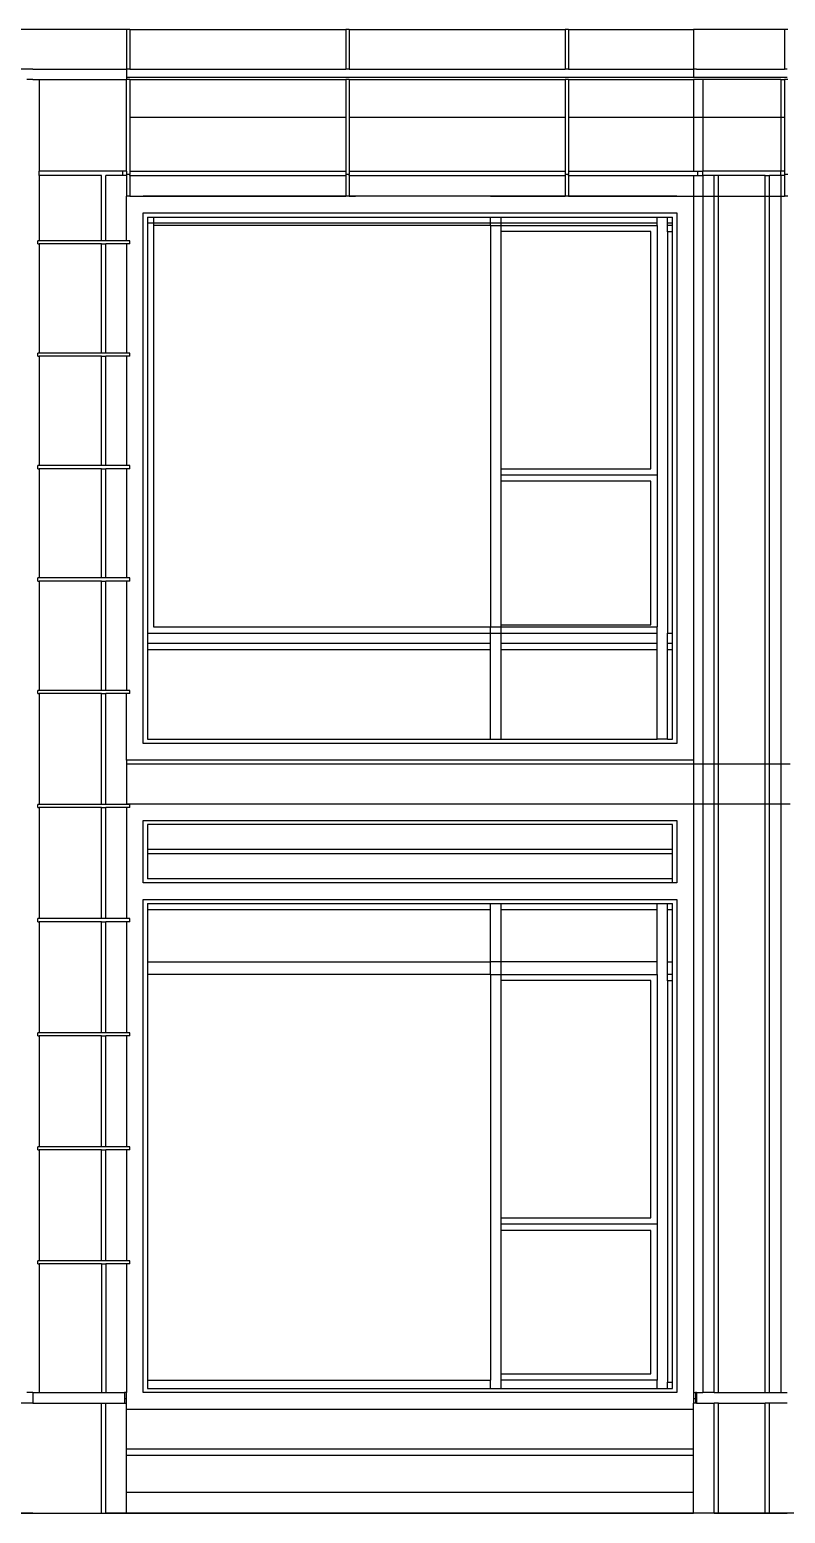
# Model space of a CAD drawing. Extents: x -311 to 61613, y 0 to 58400.
# Drawn here: x 17684 to 21316, y 0 to 7130 of the extents above; entities that cross this region are included whole.
import ezdxf

# ---------------------------------------------------------------- set-up
doc = ezdxf.new("R2010")
doc.units = 0
doc.header["$LTSCALE"] = 1000
doc.header["$MEASUREMENT"] = 0
doc.layers.add('AD-AREA-OUTL', color=31, linetype='Continuous')

msp = doc.modelspace()

# ---------------------------------------------------------------- linework, layer by layer
at = {"layer": 'AD-AREA-OUTL', "color": 252}
for p, q in [((18149.7, 7130.4), (17249.7, 7130.4)), ((18149.7, 7130.4), (18149.7, 6940.4)), ((18164.9, 7130.4), (18149.7, 7130.4)), ((18164.9, 7130.4), (19204.1, 7130.4)), ((18164.9, 7130.4), (18164.9, 6940.4)), ((19204.1, 7130.4), (19204.1, 6940.4)), ((19219.3, 7130.4), (19204.1, 7130.4)), ((19219.3, 7130.4), (20258.6, 7130.4)), ((19219.3, 7130.4), (19219.3, 6940.4)), ((20258.6, 7130.4), (20258.6, 6940.4)), ((20273.4, 7130.4), (20258.6, 7130.4)), ((20273.4, 7130.4), (20874.9, 7130.4)), ((20273.4, 7130.4), (20273.4, 6940.4)), ((21313, 7130.4), (20874.9, 7130.4)), ((20874.9, 7130.4), (20874.9, 6940.4)), ((21327.9, 7130.4), (21313, 7130.4)), ((21313, 7130.4), (21313, 6940.4)), ((17699.9, 6940.4), (17249.7, 6940.4)), ((17699.9, 6940.4), (18149.7, 6940.4)), ((18149.7, 6940.4), (18149.7, 6900)), ((18164.9, 6940.4), (18149.7, 6940.4)), ((18164.9, 6940.4), (19204.1, 6940.4)), ((19219.3, 6940.4), (19204.1, 6940.4)), ((19219.3, 6940.4), (20258.6, 6940.4)), ((20273.4, 6940.4), (20258.6, 6940.4)), ((20273.4, 6940.4), (20874.9, 6940.4)), ((20890.1, 6940.4), (20874.9, 6940.4)), ((20874.9, 6940.4), (20874.9, 6900)), ((20890.1, 6940.4), (21313, 6940.4)), ((21324.7, 6940.4), (21313, 6940.4)), ((17699.9, 6890.3), (17669.9, 6890.3)), ((17699.9, 6890.3), (17729.9, 6890.3)), ((17729.9, 6890.3), (18149.7, 6890.3)), ((17729.9, 6890.3), (17729.9, 6450.3)), ((20874.9, 6900), (18149.7, 6900)), ((18149.7, 6900), (18149.7, 6890.3)), ((18149.7, 6450.3), (18149.7, 6890.3)), ((18164.9, 6890.3), (18149.7, 6890.3)), ((18164.9, 6890.3), (18164.9, 6710)), ((18164.9, 6890.3), (19204.1, 6890.3)), ((19204.1, 6890.3), (19204.1, 6710)), ((19219.3, 6890.3), (19204.1, 6890.3)), ((19219.3, 6890.3), (19219.3, 6710)), ((19219.3, 6890.3), (20258.6, 6890.3)), ((20258.6, 6890.3), (20258.6, 6710)), ((20273.4, 6890.3), (20258.6, 6890.3)), ((20273.4, 6890.3), (20874.9, 6890.4)), ((20273.4, 6890.3), (20273.4, 6710)), ((20890.1, 6900), (20874.9, 6900)), ((20920.1, 6890.4), (20874.9, 6890.4)), ((20874.9, 6890.4), (20874.9, 6710)), ((21324.7, 6900), (20890.1, 6900)), ((21294.7, 6890.4), (20920.1, 6890.4)), ((20920.1, 6890.4), (20920.1, 6710)), ((21294.7, 6890.4), (21313, 6890.3)), ((21294.7, 6890.4), (21294.7, 6710)), ((21313, 6890.3), (21313, 6710)), ((21327.9, 6890.3), (21313, 6890.3)), ((18164.9, 6710), (18164.9, 6450.3)), ((18164.9, 6710), (19204.1, 6710)), ((19204.1, 6710), (19204.1, 6450.3)), ((19219.3, 6710), (19219.3, 6450.3)), ((19219.3, 6710), (20258.6, 6710)), ((20258.6, 6710), (20258.6, 6450.3)), ((20273.4, 6710), (20273.4, 6450.3)), ((20273.4, 6710), (20874.9, 6710)), ((20874.9, 6710), (20920.1, 6710)), ((20874.9, 6710), (20874.9, 6450.3)), ((20920.1, 6710), (21294.7, 6710)), ((20920.1, 6710), (20920.1, 6450.3)), ((21294.7, 6710), (21313, 6710)), ((21294.7, 6710), (21294.7, 6450.3)), ((21313, 6710), (21313, 6450.3)), ((18129.9, 6450.3), (17729.9, 6450.3)), ((17729.9, 6430.3), (17729.9, 6450.3)), ((18029.7, 6430.3), (17729.9, 6430.3)), ((17729.9, 6430.3), (17729.9, 6116)), ((18029.7, 6116), (18029.7, 6430.3)), ((18129.9, 6430.3), (18049.8, 6430.3)), ((18049.8, 6116), (18049.8, 6430.3)), ((18149.7, 6450.3), (18129.9, 6450.3)), ((18129.9, 6450.3), (18129.9, 6430.3)), ((18149.7, 6430.3), (18129.9, 6430.3)), ((18149.7, 6450.3), (18149.7, 6434.8)), ((18149.7, 6434.8), (18149.7, 6430.3)), ((18164.9, 6434.8), (18149.7, 6434.8)), ((18149.7, 6430.3), (18149.7, 6330.3)), ((18164.9, 6450.3), (18164.9, 6434.8)), ((18164.9, 6450.3), (19204.1, 6450.3)), ((18164.9, 6430.3), (18164.9, 6434.8)), ((18164.9, 6430.3), (18164.9, 6330.3)), ((18164.9, 6430.3), (19204.1, 6430.3)), ((19204.1, 6450.3), (19204.1, 6434.8)), ((19204.1, 6434.8), (19204.1, 6430.3)), ((19219.3, 6434.8), (19204.1, 6434.8)), ((19204.1, 6430.3), (19204.1, 6330.3)), ((19219.3, 6450.3), (19219.3, 6434.8)), ((19219.3, 6450.3), (20258.6, 6450.3)), ((19219.3, 6430.3), (19219.3, 6434.8)), ((19219.3, 6430.3), (19219.3, 6330.3)), ((19219.3, 6430.3), (20258.6, 6430.3)), ((20258.6, 6450.3), (20258.6, 6434.8)), ((20258.6, 6434.8), (20258.6, 6430.3)), ((20273.4, 6434.8), (20258.6, 6434.8)), ((20258.6, 6430.3), (20258.6, 6330.3)), ((20273.4, 6450.3), (20273.4, 6434.8)), ((20273.4, 6450.3), (20874.9, 6450.3)), ((20273.4, 6430.3), (20273.4, 6434.8)), ((20273.4, 6430.3), (20874.9, 6430.3)), ((20273.4, 6430.3), (20273.4, 6330.3)), ((20874.9, 6450.3), (20894.7, 6450.3)), ((20874.9, 6430.3), (20874.9, 6330.3)), ((20874.9, 6430.3), (20894.7, 6430.3)), ((20894.7, 6450.3), (20920.1, 6450.3)), ((20894.7, 6450.3), (20894.7, 6430.3)), ((20894.7, 6430.3), (20920.1, 6430.3)), ((21294.7, 6450.3), (20920.1, 6450.3)), ((20920.1, 6430.3), (20920.1, 6450.3)), ((20920.1, 6430.3), (20920.1, 6330.3)), ((20974.7, 6430.3), (20920.1, 6430.3)), ((20974.7, 6330.3), (20974.7, 6430.3)), ((20994.8, 6430.3), (20974.7, 6430.3)), ((20994.8, 6330.3), (20994.8, 6430.3)), ((21219.9, 6430.3), (20994.8, 6430.3)), ((21219.9, 6330.3), (21219.9, 6430.3)), ((21219.9, 6430.3), (21240, 6430.3)), ((21240, 6330.3), (21240, 6430.3)), ((21294.7, 6430.3), (21240, 6430.3)), ((21313, 6450.3), (21294.7, 6450.3)), ((21294.7, 6430.3), (21294.7, 6450.3)), ((21294.7, 6430.3), (21294.7, 6330.3)), ((21313, 6430.3), (21294.7, 6430.3)), ((21313, 6450.3), (21313, 6434.8)), ((21313, 6434.8), (21313, 6430.3)), ((21327.9, 6434.8), (21313, 6434.8)), ((21313, 6430.3), (21313, 6330.3)), ((18149.7, 6116), (18149.7, 6330.3)), ((18164.9, 6330.3), (18149.7, 6330.3)), ((18164.9, 6330.3), (18229.8, 6330.3)), ((18229.8, 6330), (18229.8, 6330.3)), ((18229.8, 6330.3), (18249.9, 6330.3)), ((18249.9, 6330), (18229.8, 6330)), ((18249.9, 6330.3), (18279.9, 6330.3)), ((18249.9, 6330.3), (18249.9, 6330)), ((18279.9, 6330), (18249.9, 6330)), ((18279.9, 6330.3), (18279.9, 6330)), ((18279.9, 6330.3), (18349.7, 6330.3)), ((18349.7, 6330), (18279.9, 6330)), ((18349.7, 6330.3), (18350.1, 6330.3)), ((18349.7, 6330.3), (18349.7, 6330)), ((18350.1, 6330), (18349.7, 6330)), ((18350.1, 6330.3), (18769.9, 6330.3)), ((18350.1, 6330.3), (18350.1, 6330)), ((18769.9, 6330), (18350.1, 6330)), ((18769.9, 6330.3), (18799.9, 6330.3)), ((18769.9, 6330), (18769.9, 6330.3)), ((18799.9, 6330), (18769.9, 6330)), ((18799.9, 6330.3), (18829.8, 6330.3)), ((18799.9, 6330.3), (18799.9, 6330)), ((18829.8, 6330), (18799.9, 6330)), ((18829.8, 6330.3), (18849.9, 6330.3)), ((18829.8, 6330), (18829.8, 6330.3)), ((18849.9, 6330), (18829.8, 6330)), ((18849.9, 6330.3), (19049.6, 6330.3)), ((18849.9, 6330), (18849.9, 6330.3)), ((19049.6, 6330), (18849.9, 6330)), ((19049.6, 6330.3), (19204.1, 6330.3)), ((19049.6, 6330), (19049.6, 6330.3)), ((19249.6, 6330), (19049.6, 6330)), ((19219.3, 6330.3), (19204.1, 6330.3)), ((19219.3, 6330.3), (19249.6, 6330.3)), ((19249.6, 6330.3), (19250, 6330.3)), ((19249.6, 6330.3), (19249.6, 6330)), ((19250, 6330), (19249.6, 6330)), ((19329.7, 6330.3), (19250, 6330.3)), ((19250, 6330.3), (19250, 6330)), ((19329.7, 6330), (19250, 6330)), ((19899.8, 6330.3), (19329.7, 6330.3)), ((19329.7, 6330.3), (19329.7, 6330)), ((19899.8, 6330), (19329.7, 6330)), ((19899.8, 6330.3), (19949.9, 6330.3)), ((19899.8, 6330), (19899.8, 6330.3)), ((19949.9, 6330), (19899.8, 6330)), ((19949.9, 6330.3), (20258.6, 6330.3)), ((19949.9, 6330), (19949.9, 6330.3)), ((20699.9, 6330), (19949.9, 6330)), ((20273.4, 6330.3), (20258.6, 6330.3)), ((20273.4, 6330.3), (20699.9, 6330.3)), ((20699.9, 6330.3), (20749.7, 6330.3)), ((20699.9, 6330), (20699.9, 6330.3)), ((20749.7, 6330), (20699.9, 6330)), ((20749.7, 6330.3), (20774.7, 6330.3)), ((20749.7, 6330), (20749.7, 6330.3)), ((20774.7, 6330), (20749.7, 6330)), ((20774.7, 6330.3), (20794.8, 6330.3)), ((20774.7, 6330), (20774.7, 6330.3)), ((20794.8, 6330), (20774.7, 6330)), ((20794.8, 6330.3), (20874.9, 6330.3)), ((20794.8, 6330.3), (20794.8, 6330)), ((20874.9, 6330.3), (20920.1, 6330.3)), ((20874.9, 6330.3), (20874.9, 3620)), ((20920.1, 6330.3), (20974.7, 6330.3)), ((20920.1, 6330.3), (20920.1, 3600)), ((20974.7, 6330.3), (20994.8, 6330.3)), ((20974.7, 3600), (20974.7, 6330.3)), ((20994.8, 6330.3), (21219.9, 6330.3)), ((20994.8, 3600), (20994.8, 6330.3)), ((21219.9, 6330.3), (21240, 6330.3)), ((21219.9, 3600), (21219.9, 6330.3)), ((21240, 6330.3), (21294.7, 6330.3)), ((21240, 3600), (21240, 6330.3)), ((21294.7, 6330.3), (21313, 6330.3)), ((21294.7, 6330.3), (21294.7, 3600)), ((21327.9, 6330.3), (21313, 6330.3)), ((18229.8, 6250), (20794.8, 6250)), ((18229.8, 3700), (18229.8, 6250)), ((18249.9, 6230), (18249.9, 6200)), ((18249.9, 6230), (18279.9, 6230)), ((18279.9, 6230), (19899.8, 6230)), ((18279.9, 6230), (18279.9, 6200)), ((19899.8, 6230), (19949.9, 6230)), ((19899.8, 6200), (19899.8, 6230)), ((19949.9, 6200), (19949.9, 6230)), ((19949.9, 6230), (20699.9, 6230)), ((20699.9, 6230), (20749.7, 6230)), ((20699.9, 6200), (20699.9, 6230)), ((20749.7, 6200), (20749.7, 6230)), ((20749.7, 6230), (20774.7, 6230)), ((20774.7, 6200), (20774.7, 6230)), ((20794.8, 6250), (20794.8, 3700)), ((18249.9, 6200), (18249.9, 4230)), ((18279.9, 6200), (18249.9, 6200)), ((19899.8, 6200), (18279.9, 6200)), ((18279.9, 6200), (18279.9, 6190)), ((18279.9, 6190), (18279.9, 4260)), ((19899.8, 6190), (18279.9, 6190)), ((19949.9, 6200), (19899.8, 6200)), ((19899.8, 6190), (19899.8, 6200)), ((19899.8, 6190), (19899.8, 4260)), ((19899.8, 6190), (19949.9, 6190)), ((19949.9, 6190), (19949.9, 6200)), ((20699.9, 6200), (19949.9, 6200)), ((19949.9, 6160), (19949.9, 6190)), ((19949.9, 6190), (20699.9, 6190)), ((19949.9, 5020), (19949.9, 6160)), ((20669.9, 6160), (19949.9, 6160)), ((20669.9, 5020), (20669.9, 6160)), ((20699.9, 6190), (20699.9, 6200)), ((20699.9, 6190), (20699.9, 4990)), ((20749.7, 6190), (20749.7, 6200)), ((20774.7, 6200), (20749.7, 6200)), ((20749.7, 6159.5), (20749.7, 6190)), ((20774.7, 6190), (20749.7, 6190)), ((20749.7, 6159.5), (20749.7, 4230)), ((20774.7, 6159.5), (20749.7, 6159.5)), ((20774.7, 6190), (20774.7, 6200)), ((20774.7, 6159.5), (20774.7, 6190)), ((20774.7, 4230), (20774.7, 6159.5)), ((17729.9, 6116), (17723.9, 6116)), ((17723.9, 6101), (17723.9, 6116)), ((17723.9, 6101), (17729.9, 6101)), ((18029.7, 6116), (17729.9, 6116)), ((18029.7, 6101), (17729.9, 6101)), ((17729.9, 6101), (17729.9, 5575.8)), ((18049.8, 6116), (18029.7, 6116)), ((18029.7, 5575.8), (18029.7, 6101)), ((18029.7, 6101), (18049.8, 6101)), ((18149.7, 6116), (18049.8, 6116)), ((18149.7, 6101), (18049.8, 6101)), ((18049.8, 5575.8), (18049.8, 6101)), ((18164.9, 6116), (18149.7, 6116)), ((18149.7, 6101), (18149.7, 5575.8)), ((18164.9, 6101), (18149.7, 6101)), ((18164.9, 6101), (18164.9, 6116)), ((17729.9, 5575.8), (17723.9, 5575.8)), ((17723.9, 5560.8), (17723.9, 5575.8)), ((18029.7, 5575.8), (17729.9, 5575.8)), ((18049.8, 5575.8), (18029.7, 5575.8)), ((18149.7, 5575.8), (18049.8, 5575.8)), ((18164.9, 5575.8), (18149.7, 5575.8)), ((18164.9, 5560.8), (18164.9, 5575.8)), ((17723.9, 5560.8), (17729.9, 5560.8)), ((18029.7, 5560.8), (17729.9, 5560.8)), ((17729.9, 5560.8), (17729.9, 5035.5)), ((18029.7, 5035.5), (18029.7, 5560.8)), ((18029.7, 5560.8), (18049.8, 5560.8)), ((18149.7, 5560.8), (18049.8, 5560.8)), ((18049.8, 5035.5), (18049.8, 5560.8)), ((18164.9, 5560.8), (18149.7, 5560.8)), ((18149.7, 5560.8), (18149.7, 5035.5)), ((17729.9, 5035.5), (17723.9, 5035.5)), ((17723.9, 5020.5), (17723.9, 5035.5)), ((17723.9, 5020.5), (17729.9, 5020.5)), ((18029.7, 5035.5), (17729.9, 5035.5)), ((18029.7, 5020.5), (17729.9, 5020.5)), ((17729.9, 5020.5), (17729.9, 4495.3)), ((18049.8, 5035.5), (18029.7, 5035.5)), ((18029.7, 4495.3), (18029.7, 5020.5)), ((18029.7, 5020.5), (18049.8, 5020.5)), ((18149.7, 5035.5), (18049.8, 5035.5)), ((18149.7, 5020.5), (18049.8, 5020.5)), ((18049.8, 4495.3), (18049.8, 5020.5)), ((18164.9, 5035.5), (18149.7, 5035.5)), ((18164.9, 5020.5), (18149.7, 5020.5)), ((18149.7, 5020.5), (18149.7, 4495.3)), ((18164.9, 5020.5), (18164.9, 5035.5)), ((19949.9, 4990), (19949.9, 5020)), ((19949.9, 5020), (20669.9, 5020)), ((19949.9, 4960), (19949.9, 4990)), ((20699.9, 4990), (19949.9, 4990)), ((19949.9, 4270), (19949.9, 4960)), ((20669.9, 4960), (19949.9, 4960)), ((20669.9, 4270), (20669.9, 4960)), ((20699.9, 4990), (20699.9, 4260)), ((17729.9, 4495.3), (17723.9, 4495.3)), ((17723.9, 4480.3), (17723.9, 4495.3)), ((18029.7, 4495.3), (17729.9, 4495.3)), ((18049.8, 4495.3), (18029.7, 4495.3)), ((18149.7, 4495.3), (18049.8, 4495.3)), ((18164.9, 4495.3), (18149.7, 4495.3)), ((18164.9, 4480.3), (18164.9, 4495.3)), ((17723.9, 4480.3), (17729.9, 4480.3)), ((18029.7, 4480.3), (17729.9, 4480.3)), ((17729.9, 4480.3), (17729.9, 3955)), ((18029.7, 3955), (18029.7, 4480.3)), ((18029.7, 4480.3), (18049.8, 4480.3)), ((18149.7, 4480.3), (18049.8, 4480.3)), ((18049.8, 3955), (18049.8, 4480.3)), ((18164.9, 4480.3), (18149.7, 4480.3)), ((18149.7, 4480.3), (18149.7, 3955)), ((18249.9, 4230), (18249.9, 4180)), ((18249.9, 4230), (19899.8, 4230)), ((18279.9, 4260), (19899.8, 4260)), ((19899.8, 4230), (19899.8, 4260)), ((19899.8, 4260), (19949.9, 4260)), ((19899.8, 4180), (19899.8, 4230)), ((19899.8, 4230), (19949.9, 4230)), ((19949.9, 4260), (19949.9, 4270)), ((19949.9, 4270), (20669.9, 4270)), ((19949.9, 4230), (19949.9, 4260)), ((19949.9, 4260), (20699.9, 4260)), ((19949.9, 4180), (19949.9, 4230)), ((19949.9, 4230), (20699.9, 4230)), ((20699.9, 4230), (20699.9, 4260)), ((20699.9, 4180), (20699.9, 4230)), ((20749.7, 4180), (20749.7, 4230)), ((20749.7, 4230), (20774.7, 4230)), ((20774.7, 4180), (20774.7, 4230)), ((18249.9, 4180), (18249.9, 4150)), ((19899.8, 4180), (18249.9, 4180)), ((18249.9, 4150), (18249.9, 3720)), ((19899.8, 4150), (18249.9, 4150)), ((19899.8, 4150), (19899.8, 4180)), ((19899.8, 3720), (19899.8, 4150)), ((19949.9, 4150), (19949.9, 4180)), ((20699.9, 4180), (19949.9, 4180)), ((19949.9, 3720), (19949.9, 4150)), ((20699.9, 4150), (19949.9, 4150)), ((20699.9, 4150), (20699.9, 4180)), ((20699.9, 3720), (20699.9, 4150)), ((20749.7, 4150), (20749.7, 4180)), ((20774.7, 4180), (20749.7, 4180)), ((20749.7, 3720), (20749.7, 4150)), ((20774.7, 4150), (20749.7, 4150)), ((20774.7, 4150), (20774.7, 4180)), ((20774.7, 3720), (20774.7, 4150)), ((17729.9, 3955), (17723.9, 3955)), ((17723.9, 3940), (17723.9, 3955)), ((17723.9, 3940), (17729.9, 3940)), ((18029.7, 3955), (17729.9, 3955)), ((18029.7, 3940), (17729.9, 3940)), ((17729.9, 3940), (17729.9, 3406.7)), ((18049.8, 3955), (18029.7, 3955)), ((18029.7, 3406.7), (18029.7, 3940)), ((18029.7, 3940), (18049.8, 3940)), ((18149.7, 3955), (18049.8, 3955)), ((18149.7, 3940), (18049.8, 3940)), ((18049.8, 3406.7), (18049.8, 3940)), ((18164.9, 3955), (18149.7, 3955)), ((18164.9, 3940), (18149.7, 3940)), ((18149.7, 3620), (18149.7, 3940)), ((18164.9, 3940), (18164.9, 3955)), ((18249.9, 3720), (19899.8, 3720)), ((19899.8, 3720), (19949.9, 3720)), ((19949.9, 3720), (20699.9, 3720)), ((20749.7, 3720), (20699.9, 3720)), ((20749.7, 3720), (20774.7, 3720)), ((20794.8, 3700), (18229.8, 3700)), ((18149.7, 3620), (18149.7, 3600)), ((20874.9, 3620), (18149.7, 3620)), ((18149.7, 3600), (18149.7, 3410)), ((20874.9, 3600), (18149.7, 3600)), ((20874.9, 3620), (20874.9, 3600)), ((20874.9, 3600), (20874.9, 3410)), ((20920.1, 3600), (20874.9, 3600)), ((20974.7, 3600), (20920.1, 3600)), ((20920.1, 3600), (20920.1, 3410)), ((20994.8, 3600), (20974.7, 3600)), ((20974.7, 3410), (20974.7, 3600)), ((21219.9, 3600), (20994.8, 3600)), ((20994.8, 3410), (20994.8, 3600)), ((21240, 3600), (21219.9, 3600)), ((21219.9, 3410), (21219.9, 3600)), ((21294.7, 3600), (21240, 3600)), ((21240, 3410), (21240, 3600)), ((21340.2, 3600), (21294.7, 3600)), ((21294.7, 3600), (21294.7, 3410)), ((17729.9, 3406.7), (17723.9, 3406.7)), ((17723.9, 3391.7), (17723.9, 3406.7)), ((17723.9, 3391.7), (17729.9, 3391.7)), ((18029.7, 3406.7), (17729.9, 3406.7)), ((18029.7, 3391.7), (17729.9, 3391.7)), ((17729.9, 3391.7), (17729.9, 2858.4)), ((18049.8, 3406.7), (18029.7, 3406.7)), ((18029.7, 2858.4), (18029.7, 3391.7)), ((18029.7, 3391.7), (18049.8, 3391.7)), ((18149.7, 3406.7), (18049.8, 3406.7)), ((18149.7, 3391.7), (18049.8, 3391.7)), ((18049.8, 2858.4), (18049.8, 3391.7)), ((18149.7, 3406.7), (18149.7, 3410)), ((18149.7, 3410), (20874.9, 3410)), ((18164.9, 3406.7), (18149.7, 3406.7)), ((18164.9, 3391.7), (18149.7, 3391.7)), ((18149.7, 3391.7), (18149.7, 2858.4)), ((18164.9, 3391.7), (18164.9, 3406.7)), ((20874.9, 3410), (20920.1, 3410)), ((20874.9, 3410), (20874.9, 580)), ((20920.1, 3410), (20974.7, 3410)), ((20920.1, 3410), (20920.1, 580)), ((20974.7, 580), (20974.7, 3410)), ((20974.7, 3410), (20994.8, 3410)), ((20994.8, 580), (20994.8, 3410)), ((20994.8, 3410), (21219.9, 3410)), ((21219.9, 580), (21219.9, 3410)), ((21219.9, 3410), (21240, 3410)), ((21240, 580), (21240, 3410)), ((21240, 3410), (21294.7, 3410)), ((21294.7, 3410), (21340.2, 3410)), ((21294.7, 3410), (21294.7, 580)), ((18229.8, 3030), (18229.8, 3330)), ((18229.8, 3330), (20794.8, 3330)), ((20774.7, 3310), (18249.9, 3310)), ((18249.9, 3310), (18249.9, 3190)), ((20774.7, 3190), (20774.7, 3310)), ((20794.8, 3330), (20794.8, 3030)), ((20774.7, 3190), (18249.9, 3190)), ((18249.9, 3190), (18249.9, 3170)), ((18249.9, 3170), (18249.9, 3050)), ((20774.7, 3170), (18249.9, 3170)), ((20774.7, 3170), (20774.7, 3190)), ((20774.7, 3050), (20774.7, 3170)), ((20774.7, 3030), (18229.8, 3030)), ((20774.7, 3050), (18249.9, 3050)), ((20774.7, 3030), (20774.7, 3050)), ((20794.8, 3030), (20774.7, 3030)), ((18229.8, 2950), (20794.8, 2950)), ((18229.8, 580), (18229.8, 2950)), ((18249.9, 2930), (19899.8, 2930)), ((18249.9, 2930), (18249.9, 2900)), ((19899.8, 2900), (19899.8, 2930)), ((19899.8, 2930), (19949.9, 2930)), ((19949.9, 2900), (19949.9, 2930)), ((19949.9, 2930), (20699.9, 2930)), ((20699.9, 2900), (20699.9, 2930)), ((20699.9, 2930), (20749.7, 2930)), ((20749.7, 2900), (20749.7, 2930)), ((20749.7, 2930), (20774.7, 2930)), ((20774.7, 2900), (20774.7, 2930)), ((20794.8, 2950), (20794.8, 580)), ((17729.9, 2858.4), (17723.9, 2858.4)), ((17723.9, 2843.4), (17723.9, 2858.4)), ((18029.7, 2858.4), (17729.9, 2858.4)), ((18049.8, 2858.4), (18029.7, 2858.4)), ((18149.7, 2858.4), (18049.8, 2858.4)), ((18164.9, 2858.4), (18149.7, 2858.4)), ((18164.9, 2843.4), (18164.9, 2858.4)), ((18249.9, 2900), (18249.9, 2650)), ((19899.8, 2900), (18249.9, 2900)), ((19899.8, 2650), (19899.8, 2900)), ((19949.9, 2650), (19949.9, 2900)), ((20699.9, 2900), (19949.9, 2900)), ((20699.9, 2650), (20699.9, 2900)), ((20749.7, 2650), (20749.7, 2900)), ((20774.7, 2900), (20749.7, 2900)), ((20774.7, 2650), (20774.7, 2900)), ((17723.9, 2843.4), (17729.9, 2843.4)), ((18029.7, 2843.4), (17729.9, 2843.4)), ((17729.9, 2843.4), (17729.9, 2310)), ((18029.7, 2310), (18029.7, 2843.4)), ((18029.7, 2843.4), (18049.8, 2843.4)), ((18149.7, 2843.4), (18049.8, 2843.4)), ((18049.8, 2310), (18049.8, 2843.4)), ((18164.9, 2843.4), (18149.7, 2843.4)), ((18149.7, 2843.4), (18149.7, 2310)), ((18249.9, 2650), (18249.9, 2590)), ((18249.9, 2650), (19899.8, 2650)), ((19949.9, 2650), (19899.8, 2650)), ((19899.8, 2590), (19899.8, 2650)), ((19949.9, 2590), (19949.9, 2650)), ((20699.9, 2650), (19949.9, 2650)), ((20699.9, 2590), (20699.9, 2650)), ((20749.7, 2590), (20749.7, 2650)), ((20749.7, 2650), (20774.7, 2650)), ((20774.7, 2590), (20774.7, 2650)), ((19899.8, 2590), (18249.9, 2590)), ((18249.9, 2590), (18249.9, 640)), ((19899.8, 2590), (19899.8, 640)), ((19899.8, 2590), (19949.9, 2590)), ((19949.9, 2560), (19949.9, 2590)), ((19949.9, 2590), (20699.9, 2590)), ((20699.9, 2590), (20699.9, 1390)), ((20749.7, 2559.5), (20749.7, 2590)), ((20774.7, 2590), (20749.7, 2590)), ((20774.7, 2559.5), (20774.7, 2590)), ((19949.9, 1420), (19949.9, 2560)), ((20669.9, 2560), (19949.9, 2560)), ((20669.9, 1420), (20669.9, 2560)), ((20749.7, 2559.5), (20749.7, 630)), ((20774.7, 2559.5), (20749.7, 2559.5)), ((20774.7, 630), (20774.7, 2559.5)), ((17729.9, 2310), (17723.9, 2310)), ((17723.9, 2295), (17723.9, 2310)), ((17723.9, 2295), (17729.9, 2295)), ((18029.7, 2310), (17729.9, 2310)), ((18029.7, 2295), (17729.9, 2295)), ((17729.9, 2295), (17729.9, 1761.7)), ((18049.8, 2310), (18029.7, 2310)), ((18029.7, 1761.7), (18029.7, 2295)), ((18029.7, 2295), (18049.8, 2295)), ((18149.7, 2310), (18049.8, 2310)), ((18149.7, 2295), (18049.8, 2295)), ((18049.8, 1761.7), (18049.8, 2295)), ((18164.9, 2310), (18149.7, 2310)), ((18164.9, 2295), (18149.7, 2295)), ((18149.7, 2295), (18149.7, 1761.7)), ((18164.9, 2295), (18164.9, 2310)), ((17729.9, 1761.7), (17723.9, 1761.7)), ((17723.9, 1746.7), (17723.9, 1761.7)), ((17723.9, 1746.7), (17729.9, 1746.7)), ((18029.7, 1761.7), (17729.9, 1761.7)), ((18029.7, 1746.7), (17729.9, 1746.7)), ((17729.9, 1746.7), (17729.9, 1213.3)), ((18049.8, 1761.7), (18029.7, 1761.7)), ((18029.7, 1213.3), (18029.7, 1746.7)), ((18029.7, 1746.7), (18049.8, 1746.7)), ((18149.7, 1761.7), (18049.8, 1761.7)), ((18149.7, 1746.7), (18049.8, 1746.7)), ((18049.8, 1213.3), (18049.8, 1746.7)), ((18164.9, 1761.7), (18149.7, 1761.7)), ((18164.9, 1746.7), (18149.7, 1746.7)), ((18149.7, 1746.7), (18149.7, 1213.3)), ((18164.9, 1746.7), (18164.9, 1761.7)), ((19949.9, 1390), (19949.9, 1420)), ((19949.9, 1420), (20669.9, 1420)), ((19949.9, 1360), (19949.9, 1390)), ((20699.9, 1390), (19949.9, 1390)), ((19949.9, 670), (19949.9, 1360)), ((20669.9, 1360), (19949.9, 1360)), ((20669.9, 670), (20669.9, 1360)), ((20699.9, 1390), (20699.9, 640)), ((17729.9, 1213.3), (17723.9, 1213.3)), ((17723.9, 1198.4), (17723.9, 1213.3)), ((18029.7, 1213.3), (17729.9, 1213.3)), ((18049.8, 1213.3), (18029.7, 1213.3)), ((18149.7, 1213.3), (18049.8, 1213.3)), ((18164.9, 1213.3), (18149.7, 1213.3)), ((18164.9, 1198.4), (18164.9, 1213.3)), ((17723.9, 1198.4), (17729.9, 1198.4)), ((18029.7, 1198.4), (17729.9, 1198.4)), ((17729.9, 1198.4), (17729.9, 580)), ((18029.7, 1198.4), (18029.7, 580)), ((18029.7, 1198.4), (18049.8, 1198.4)), ((18049.8, 1198.4), (18049.8, 580)), ((18149.7, 1198.4), (18049.8, 1198.4)), ((18164.9, 1198.4), (18149.7, 1198.4)), ((18149.7, 1198.4), (18149.7, 580)), ((19949.9, 640), (19949.9, 670)), ((19949.9, 670), (20669.9, 670)), ((17699.9, 580), (17669.9, 580)), ((17699.9, 580), (17729.9, 580)), ((17699.9, 580), (17699.9, 530)), ((17729.9, 580), (18029.7, 580)), ((18029.7, 580), (18049.8, 580)), ((18049.8, 580), (18139.8, 580)), ((18139.8, 580), (18139.8, 550)), ((18149.7, 580), (18139.8, 580)), ((18149.7, 550), (18149.7, 580)), ((20794.8, 580), (18229.8, 580)), ((18249.9, 640), (18249.9, 600)), ((18249.9, 640), (19899.8, 640)), ((18249.9, 600), (19899.8, 600)), ((19899.8, 600), (19899.8, 640)), ((19899.8, 600), (19949.9, 600)), ((19949.9, 600), (19949.9, 640)), ((20699.9, 640), (19949.9, 640)), ((19949.9, 600), (20699.9, 600)), ((20699.9, 600), (20699.9, 640)), ((20699.9, 600), (20749.7, 600)), ((20749.7, 600), (20749.7, 630)), ((20749.7, 630), (20774.7, 630)), ((20749.7, 600), (20774.7, 600)), ((20774.7, 600), (20774.7, 630)), ((20874.9, 580), (20874.9, 550)), ((20874.9, 580), (20884.8, 580)), ((20890.1, 580), (20884.8, 580)), ((20884.8, 580), (20884.8, 550)), ((20890.1, 580), (20920.1, 580)), ((20890.1, 580), (20890.1, 530)), ((20974.7, 580), (20920.1, 580)), ((20974.7, 580), (20994.8, 580)), ((20994.8, 580), (21219.9, 580)), ((21219.9, 580), (21240, 580)), ((21240, 580), (21294.7, 580)), ((21294.7, 580), (21324.7, 580)), ((17699.9, 530), (17369.7, 530)), ((17699.9, 530), (18029.7, 530)), ((18029.7, 530), (18049.8, 530)), ((18029.7, 0), (18029.7, 530)), ((18049.8, 530), (18139.8, 530)), ((18049.8, 0), (18049.8, 530)), ((18139.8, 550), (18139.8, 530)), ((18149.7, 550), (18139.8, 550)), ((18139.8, 530), (18149.7, 530)), ((18149.7, 530), (18149.7, 550)), ((18149.7, 500), (18149.7, 530)), ((18149.7, 310), (18149.7, 500)), ((18149.7, 500), (20874.9, 500)), ((20874.9, 550), (20874.9, 530)), ((20884.8, 550), (20874.9, 550)), ((20874.9, 500), (20874.9, 530)), ((20884.8, 530), (20874.9, 530)), ((20874.9, 310), (20874.9, 500)), ((20884.8, 550), (20884.8, 530)), ((20890.1, 530), (20884.8, 530)), ((20890.1, 530), (20974.7, 530)), ((20994.8, 530), (20974.7, 530)), ((20974.7, 0), (20974.7, 530)), ((20994.8, 530), (21219.9, 530)), ((20994.8, 0), (20994.8, 530)), ((21240, 530), (21219.9, 530)), ((21219.9, 0), (21219.9, 530)), ((21324.7, 530), (21240, 530)), ((21240, 0), (21240, 530)), ((18149.7, 280), (18149.7, 310)), ((18149.7, 310), (20874.9, 310)), ((20874.9, 280), (20874.9, 310)), ((18149.7, 100), (18149.7, 280)), ((18149.7, 280), (20874.9, 280)), ((20874.9, 100), (20874.9, 280)), ((18149.7, 0), (18149.7, 100)), ((20874.9, 100), (18149.7, 100)), ((20874.9, 0), (20874.9, 100)), ((17699.9, 0), (17499.9, 0)), ((17694.6, 0), (17699.9, 0)), ((17699.9, 0), (18029.7, 0)), ((18029.7, 0), (18049.8, 0)), ((18149.7, 0), (18049.8, 0)), ((18149.7, 0), (20874.9, 0)), ((18149.7, 0), (18149.7, 0)), ((20890.1, 0), (20874.9, 0)), ((20974.7, 0), (20890.1, 0)), ((20974.7, 0), (20994.8, 0)), ((20994.8, 0), (21219.9, 0)), ((21219.9, 0), (21240, 0)), ((21240, 0), (21324.7, 0)), ((17499.9, 0), (18149.7, 0)), ((26599.8, 0), (18149.7, 0))]:
    msp.add_line(p, q, dxfattribs=at)

doc.saveas('drawing.dxf')
